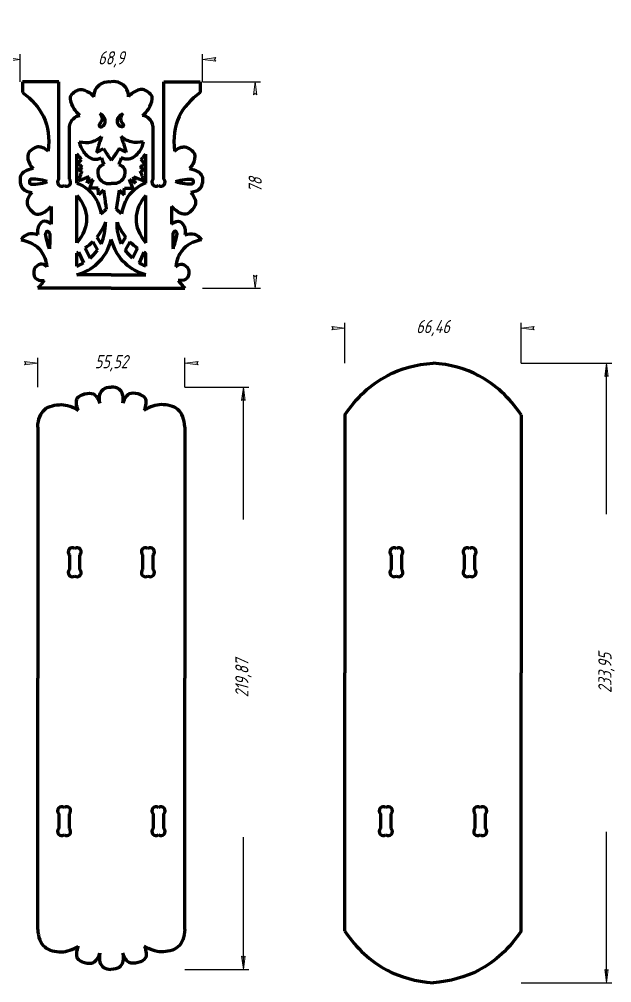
# Model space of a CAD drawing. Header units: millimetres. Extents: x -366 to 102, y -92 to 288.
# Drawn here: x -121.9 to 101.7, y -76.2 to 287.6 of the extents above; entities that cross this region are included whole.
import ezdxf

# ---------------------------------------------------------------- set-up
doc = ezdxf.new("R2010")
doc.units = ezdxf.units.MM
doc.linetypes.add('K5LT32768', pattern=[0])
doc.linetypes.add('K5LT_THIN', pattern=[0])
doc.styles.add('KDIMTEXTSTYLE', font='GOST_AU.SHX', dxfattribs={"width": 0.96, "oblique": 15, "height": 5})
doc.dimstyles.new('KDIMSTYLE (1.00)', dxfattribs={"dimtxt": 5, "dimasz": 1, "dimexe": 2, "dimexo": 0, "dimgap": 1, "dimtad": 1, "dimtxsty": 'KDIMTEXTSTYLE', "dimsah": 1, "dimcen": 0, "dimdle": 1, "dimadec": 0, "dimazin": 0, "dimtfac": 0.667, "dimtmove": 0, "dimatfit": 3, "dimfxl": 1, "dimtvp": 1, "dimtolj": 1, "dimtzin": 0, "dimarcsym": 0})

# ---------------------------------------------------------------- blocks, each defined once
blk = doc.blocks.new('KDIMARROW_01')
blk.add_hatch(color=0).paths.add_polyline_path([(0, 0), (-5, 0.658262491226197), (-4.5, 6e-16), (-5, -0.6582624912261956)])
at = {"color": 0, "linetype": 'K5LT_THIN', "lineweight": 18}
for p, q in [((-4.5, 6e-16), (-5, 0.658262491226197)), ((-5, 0.658262491226197), (0, 0)), ((0, 0), (-5, -0.6582624912261956)), ((-5, -0.6582624912261956), (-4.5, 6e-16)), ((0, 0), (-1, 0))]:
    blk.add_line(p, q, dxfattribs=at)

msp = doc.modelspace()

# ---------------------------------------------------------------- linework, layer by layer
at = {"color": 30, "linetype": 'K5LT32768', "lineweight": 60, "true_color": 0xff8000}
for p, q in [((-106.9832411442337, 263.9992691612965), (-120.7109623152636, 263.9992691612965)), ((-106.9832411442337, 227.2443331915638), (-106.9832411442337, 263.9992691612965)), ((-67.35281552867875, 227.2443331915638), (-67.35281552867875, 263.9992691612965)), ((-67.35281552867875, 263.9992691612965), (-53.62509435764883, 263.9992691612965)), ((-102.9832411442337, 227.2443331915638), (-102.9832411442337, 246.9992691612965)), ((-71.35281552867875, 227.2443331915638), (-71.35281552867875, 246.9992691612965)), ((-100.1680010159952, 225.7538558004655), (-100.1679924257647, 236.6471543289466)), ((-74.16805565691729, 225.7538558004655), (-74.16806424714775, 236.6471543289466)), ((-100.1680188370242, 203.1549522804044), (-100.1680046873859, 221.0981535867485)), ((-74.16803783588827, 203.1549522804044), (-74.16805198552659, 221.0981535867485)), ((-92.58855765408377, 205.3581391007381), (-90.9929305755217, 202.7927816268724)), ((-81.7474990188287, 205.3581391007381), (-83.34312609739078, 202.7927816268724)), ((-97.02042850014722, 201.1880071934581), (-95.16533250037234, 197.4346075770784)), ((-94.19577142574724, 203.5557813488892), (-92.39261356698289, 200.4196969366753)), ((-80.14028524716524, 203.5557813488892), (-81.94344310592959, 200.4196969366753)), ((-77.31562817276526, 201.1880071934581), (-79.17072417254013, 197.4346075770784)), ((-100.1680258193804, 194.3006042567758), (-100.1680218565762, 199.3258488734063)), ((-99.49907435650884, 199.6691490296938), (-97.6367330626769, 195.6540222350373)), ((-74.83698231640363, 199.6691490296938), (-76.69932361023558, 195.6540222350373)), ((-74.1680308535321, 194.3006042567758), (-74.16803481633632, 199.3258488734063)), ((-87.16802833645623, 191.1086923579607), (-100.1680283364562, 191.1086923579607)), ((-87.16802833645625, 191.1086923579607), (-74.16802833645625, 191.1086923579607)), ((-87.16802833645623, 185.9992691612965), (-114.9273867879152, 185.9992691612965)), ((-87.16802833645625, 185.9992691612965), (-59.40866988499725, 185.9992691612965)), ((1.028157716855247, 138.2433445013513), (1.028157716855219, 40.74334450135133)), ((67.4864899549801, 138.2433445013513), (67.48648995498013, 40.74334450135133)), ((-114.9273867879154, 133.5587082461886), (-114.9273867879154, 38.74334450135134)), ((-59.40866988499737, 133.5587082461886), (-59.40866988499735, 38.74334450135134)), ((-102.9832411442337, 85.30094917788595), (-102.9832411442337, 79.79107723842054)), ((-98.98324114423374, 79.79107723842053), (-98.98324114423374, 85.30094917788594)), ((-75.35281552867937, 85.30094917788595), (-75.35281552867937, 79.79107723842054)), ((-71.35281552867937, 79.79107723842053), (-71.35281552867937, 85.30094917788594)), ((18.44211102814066, 85.30094917788595), (18.44211102814066, 79.79107723842054)), ((22.44211102814066, 79.79107723842053), (22.44211102814066, 85.30094917788594)), ((46.07253664369503, 85.30094917788595), (46.07253664369503, 79.79107723842054)), ((50.07253664369503, 79.79107723842053), (50.07253664369503, 85.30094917788594)), ((1.028157716855247, -56.75665549864867), (1.028157716855219, 40.74334450135133)), ((67.4864899549801, -56.75665549864867), (67.48648995498013, 40.74334450135133)), ((-114.9273867879154, -56.07201924348595), (-114.9273867879154, 38.74334450135132)), ((-59.40866988499737, -56.07201924348595), (-59.40866988499735, 38.74334450135132)), ((-106.9832411442337, -12.48073290998396), (-106.9832411442337, -17.99060484944937)), ((-102.9832411442337, -17.99060484944938), (-102.9832411442337, -12.48073290998397)), ((-71.35281552867991, -12.48073290998406), (-71.35281552867991, -17.99060484944947)), ((-67.35281552867991, -17.99060484944948), (-67.35281552867991, -12.48073290998407)), ((14.44211102814066, -12.48073290998396), (14.44211102814066, -17.99060484944937)), ((18.44211102814066, -17.99060484944938), (18.44211102814066, -12.48073290998397)), ((50.07253664369449, -12.48073290998406), (50.07253664369449, -17.99060484944947)), ((54.07253664369449, -17.99060484944948), (54.07253664369449, -12.48073290998407))]:
    msp.add_line(p, q, dxfattribs=at)
for centre, start, end in [((-105.8607091291001, 226.1218011764302), 135, 303.5548992548023), ((-104.1057731593674, 226.1218011764302), 236.4451007451977, 45), ((-70.23028351354512, 226.1218011764302), 135, 303.5548992548023), ((-68.4753475438124, 226.1218011764302), 236.4451007451977, 45), ((-101.8607091291001, 86.42348119301961), 56.44510074519705, 225), ((-100.1057731593674, 86.42348119301961), 315, 123.554899254803), ((-74.23028351354573, 86.42348119301961), 56.44510074519705, 225), ((-72.47534754381299, 86.42348119301961), 315, 123.554899254803), ((19.5646430432743, 86.42348119301961), 56.44510074519705, 225), ((21.31957901300704, 86.42348119301961), 315, 123.554899254803), ((47.19506865882867, 86.42348119301961), 56.44510074519705, 225), ((48.95000462856142, 86.42348119301961), 315, 123.554899254803), ((-101.8607091291001, 78.6685452232869), 135, 303.5548992548023), ((-100.1057731593674, 78.6685452232869), 236.4451007451977, 45), ((-74.23028351354574, 78.6685452232869), 135, 303.5548992548023), ((-72.47534754381303, 78.6685452232869), 236.4451007451977, 45), ((19.56464304327429, 78.6685452232869), 135, 303.5548992548023), ((21.319579013007, 78.6685452232869), 236.4451007451977, 45), ((47.19506865882866, 78.6685452232869), 135, 303.5548992548023), ((48.95000462856137, 78.6685452232869), 236.4451007451977, 45), ((-105.8607091291001, -11.3582008948503), 56.44510074519705, 225), ((-104.1057731593674, -11.3582008948503), 315, 123.554899254803), ((-70.23028351354627, -11.3582008948504), 56.44510074519705, 225), ((-68.47534754381353, -11.3582008948504), 315, 123.554899254803), ((15.5646430432743, -11.3582008948503), 56.44510074519705, 225), ((17.31957901300704, -11.3582008948503), 315, 123.554899254803), ((51.19506865882813, -11.3582008948504), 56.44510074519705, 225), ((52.95000462856088, -11.3582008948504), 315, 123.554899254803), ((-105.8607091291001, -19.11313686458301), 135, 303.5548992548023), ((-104.1057731593674, -19.11313686458301), 236.4451007451977, 45), ((-70.23028351354628, -19.11313686458311), 135, 303.5548992548023), ((-68.47534754381357, -19.11313686458311), 236.4451007451977, 45), ((15.56464304327429, -19.11313686458301), 135, 303.5548992548023), ((17.319579013007, -19.11313686458301), 236.4451007451977, 45), ((51.19506865882812, -19.11313686458311), 135, 303.5548992548023), ((52.95000462856083, -19.11313686458311), 236.4451007451977, 45)]:
    msp.add_arc(centre, 1.587499999999999, start, end, dxfattribs=at)
for points in [[(-120.7109623152636, 263.9992691612965), (-120.7109623152636, 261.2550864002222), (-120.7109623152636, 262.6271777807594), (-120.7109623152636, 259.8829950196852)], [(-53.62509435764883, 263.9992691612965), (-53.62509435764886, 261.2550864002222), (-53.62509435764883, 262.6271777807594), (-53.62509435764885, 259.8829950196852)], [(-90.87892961188128, 243.364573702846), (-92.16087961572802, 239.3288051722174), (-91.51990461380463, 241.3466894375317), (-92.80185461765139, 237.3109209069031)], [(-83.4571270610312, 243.364573702846), (-82.17517705718447, 239.3288051722174), (-82.81615205910782, 241.3466894375317), (-81.53420205526109, 237.3109209069031)], [(-98.38911089981787, 234.6927414541203), (-99.57503191711577, 235.9956833706712), (-98.98207140846682, 235.3442124123958), (-100.1679924257647, 236.6471543289466)], [(-92.80185461765139, 237.3109209069031), (-91.02136850119759, 238.2605135023451), (-91.91161155942449, 237.7857172046241), (-90.13112544297068, 238.7353098000661)], [(-90.13112544297068, 238.7353098000661), (-88.15572737196106, 235.7440931244238), (-89.14342640746587, 237.2397014622449), (-87.16802833645625, 234.2484847866025)], [(-84.20493122994179, 238.7353098000661), (-86.18032930095143, 235.7440931244238), (-85.19263026544661, 237.2397014622449), (-87.16802833645625, 234.2484847866025)], [(-81.53420205526109, 237.3109209069031), (-83.31468817171489, 238.2605135023451), (-82.42444511348799, 237.7857172046241), (-84.20493122994179, 238.7353098000661)], [(-75.94694577309461, 234.6927414541203), (-74.76102475579671, 235.9956833706712), (-75.35398526444565, 235.3442124123958), (-74.16806424714775, 236.6471543289466)], [(-99.87284915332066, 233.1471807733883), (-98.88369031765212, 234.177554560543), (-99.3782697354864, 233.6623676669657), (-98.38911089981787, 234.6927414541203)], [(-98.03878381218527, 231.7870873743441), (-99.26149403960886, 232.6938163070402), (-98.65013892589707, 232.2404518406921), (-99.87284915332066, 233.1471807733883)], [(-90.91041080082425, 235.2227653242054), (-90.31691542867298, 233.5847180970679), (-90.6136631147486, 234.4037417106366), (-90.02016774259735, 232.7656944834991)], [(-83.42564587208821, 235.2227653242054), (-84.01914124423948, 233.5847180970679), (-83.72239355816384, 234.4037417106366), (-84.31588893031511, 232.7656944834991)], [(-76.2972728607272, 231.7870873743441), (-75.07456263330361, 232.6938163070402), (-75.68591774701541, 232.2404518406921), (-74.46320751959182, 233.1471807733883)], [(-74.46320751959182, 233.1471807733883), (-75.45236635526035, 234.177554560543), (-74.95778693742608, 233.6623676669657), (-75.94694577309461, 234.6927414541203)], [(-99.87284915332066, 230.674283684217), (-98.65013892589707, 231.4161528109684), (-99.26149403960886, 231.0452182475927), (-98.03878381218527, 231.7870873743441)], [(-98.22425109387312, 230.2003117421258), (-99.32331646683815, 230.5162930368532), (-98.77378378035563, 230.3583023894896), (-99.87284915332066, 230.674283684217)], [(-99.5055431229457, 226.5381143373874), (-98.65134843689731, 228.9795792738797), (-99.07844577992152, 227.7588468056336), (-98.22425109387312, 230.2003117421258)], [(-74.46320751959182, 230.674283684217), (-75.68591774701541, 231.4161528109684), (-75.07456263330361, 231.0452182475927), (-76.2972728607272, 231.7870873743441)], [(-76.11180557903936, 230.2003117421258), (-75.01274020607433, 230.5162930368532), (-75.56227289255685, 230.3583023894896), (-74.46320751959182, 230.674283684217)], [(-74.83051354996678, 226.5381143373874), (-75.68470823601517, 228.9795792738797), (-75.25761089299097, 227.7588468056336), (-76.11180557903936, 230.2003117421258)], [(-95.51725422208918, 228.1405518421959), (-98.17611348932685, 227.0722601723236), (-96.84668385570802, 227.6064060072598), (-99.5055431229457, 226.5381143373874)], [(-96.33627783565794, 225.7547004461478), (-95.79026209327877, 227.3452680435132), (-96.06326996446835, 226.5499842448305), (-95.51725422208918, 228.1405518421959)], [(-94.02164588426798, 227.0722601723236), (-95.56473385186128, 226.1938870215397), (-94.79318986806464, 226.6330735969317), (-96.33627783565794, 225.7547004461478)], [(-95.30359588811473, 223.7249462733904), (-94.44896255221688, 225.9564888726792), (-94.8762792201658, 224.8407175730348), (-94.02164588426798, 227.0722601723236)], [(-79.03246078479775, 223.7249462733904), (-79.8870941206956, 225.9564888726792), (-79.45977745274666, 224.8407175730348), (-80.3144107886445, 227.0722601723236)], [(-80.3144107886445, 227.0722601723236), (-78.7713228210512, 226.1938870215397), (-79.54286680484785, 226.6330735969317), (-77.99977883725454, 225.7547004461478)], [(-77.99977883725454, 225.7547004461478), (-78.54579457963371, 227.3452680435132), (-78.27278670844413, 226.5499842448305), (-78.81880245082328, 228.1405518421959)], [(-78.81880245082328, 228.1405518421959), (-76.15994318358563, 227.0722601723236), (-77.48937281720445, 227.6064060072598), (-74.83051354996678, 226.5381143373874)], [(-92.09872087849789, 223.8317754403777), (-94.23530421824245, 223.7605559957195), (-93.16701254837017, 223.7961657180486), (-95.30359588811473, 223.7249462733904)], [(-91.99189171151065, 221.2322657103551), (-92.0631111561688, 222.9652721970368), (-92.02750143383973, 222.098768953696), (-92.09872087849789, 223.8317754403777)], [(-90.12184163966043, 223.0617607494821), (-91.36854168756058, 221.8420973900641), (-90.74519166361053, 222.4519290697731), (-91.99189171151065, 221.2322657103551)], [(-90.12184163966043, 223.0617607494821), (-89.40964716477885, 218.2473260992826), (-89.76574440221964, 220.6545434243823), (-89.05354992733805, 215.8401087741828)], [(-84.21421503325205, 223.0617607494821), (-84.92640950813364, 218.2473260992826), (-84.57031227069284, 220.6545434243823), (-85.28250674557444, 215.8401087741828)], [(-84.21421503325205, 223.0617607494821), (-82.9675149853519, 221.8420973900641), (-83.59086500930198, 222.4519290697731), (-82.34416496140183, 221.2322657103551)], [(-82.34416496140183, 221.2322657103551), (-82.27294551674368, 222.9652721970368), (-82.30855523907275, 222.098768953696), (-82.2373357944146, 223.8317754403777)], [(-82.2373357944146, 223.8317754403777), (-80.10075245467003, 223.7605559957195), (-81.16904412454232, 223.7961657180486), (-79.03246078479775, 223.7249462733904)], [(-109.8856795261887, 216.8650975782607), (-109.8822081829656, 212.4384424545275), (-109.8839438545771, 214.6517700163941), (-109.8804725113541, 210.2251148926609)], [(-91.06193834650412, 214.1735737029599), (-89.72301273372675, 215.2845970837751), (-90.39247554011543, 214.7290853933675), (-89.05354992733805, 215.8401087741828)], [(-83.27411832640836, 214.1735737029599), (-84.61304393918573, 215.2845970837751), (-83.94358113279705, 214.7290853933675), (-85.28250674557444, 215.8401087741828)], [(-64.45037714672382, 216.8650975782607), (-64.45384848994684, 212.4384424545275), (-64.45211281833534, 214.6517700163941), (-64.45558416155835, 210.2251148926609)], [(-89.34301740932811, 211.0172339142945), (-90.1846400734269, 208.9121467889959), (-91.266486821684, 207.0257818511372), (-92.58855765409947, 205.3581391007183)], [(-90.99293059424585, 202.7927815874525), (-89.85468742307168, 205.189123168267), (-89.30471636143243, 207.9306072772143), (-89.34301740932811, 211.0172339142945)], [(-83.34312607866664, 202.7927815874525), (-84.48136924984081, 205.189123168267), (-85.03134031148005, 207.9306072772143), (-84.99303926358436, 211.0172339142945)], [(-84.99303926358436, 211.0172339142945), (-84.1514165994856, 208.9121467889959), (-83.06956985122847, 207.0257818511372), (-81.74749901881302, 205.3581391007183)], [(-94.19577142625502, 203.5557813483823), (-95.05833283778439, 202.6946026453676), (-95.9998851957899, 201.9053445936972), (-97.02042850027159, 201.1880071933707)], [(-95.16533250163499, 197.4346075760091), (-94.0930231287306, 198.3427640272172), (-93.16878348399605, 199.3377938138975), (-92.39261356743147, 200.4196969360499)], [(-79.17072417127747, 197.4346075760091), (-80.24303354418188, 198.3427640272172), (-81.16727318891641, 199.3377938138975), (-81.94344310548101, 200.4196969360499)], [(-80.14028524665747, 203.5557813483823), (-79.27772383512809, 202.6946026453676), (-78.33617147712255, 201.9053445936972), (-77.31562817264088, 201.1880071933707)], [(-99.49907435673619, 199.6691490295728), (-99.71912051726584, 199.5520421296503), (-99.9421030172125, 199.4376087442614), (-100.1680218565761, 199.3258488734063)], [(-74.83698231617629, 199.6691490295728), (-74.61693615564663, 199.5520421296503), (-74.39395365569997, 199.4376087442614), (-74.16803481633633, 199.3258488734063)], [(-100.1680258193804, 194.3006042567758), (-99.26816907374456, 194.7188338039724), (-98.4244048216098, 195.1699731299982), (-97.63673306297606, 195.6540222348533)], [(-74.16803085353212, 194.3006042567758), (-75.06788759916792, 194.7188338039724), (-75.9116518513027, 195.1699731299982), (-76.69932360993641, 195.6540222348533)], [(-112.4501169616335, 188.9217164587062), (-114.1016301791546, 186.973418260433), (-113.275873570394, 187.9475673595697), (-114.9273867879152, 185.9992691612965)], [(-61.88593971127901, 188.9217164587062), (-60.23442649375784, 186.973418260433), (-61.06018310251843, 187.9475673595697), (-59.40866988499725, 185.9992691612965)]]:
    msp.add_open_spline(points, degree=3, dxfattribs=at)
for points, knots in [([(-93.71232391652117, 258.277072992815), (-93.697561870467, 259.7074991895793), (-93.3295947397332, 260.8944899338818), (-92.60842252431982, 261.8380452257227), (-92.0834161387641, 262.5249443363012), (-91.26598835469085, 263.1447194965485), (-90.47183918457526, 263.5117021751893), (-89.49465489682947, 263.9632668445705), (-88.39338461412314, 264.1257891732729), (-87.16802833645625, 263.9992691612965)], [0, 0, 0, 0, 1, 1, 1, 2, 2, 2, 3, 3, 3, 3]), ([(-80.6237327563913, 258.277072992815), (-80.6384948024455, 259.7074991895793), (-81.00646193317928, 260.8944899338818), (-81.72763414859266, 261.8380452257227), (-82.25264053414838, 262.5249443363012), (-83.07006831822164, 263.1447194965485), (-83.86421748833722, 263.5117021751893), (-84.84140177608302, 263.9632668445705), (-85.94267205878936, 264.1257891732729), (-87.16802833645625, 263.9992691612965)], [0, 0, 0, 0, 1, 1, 1, 2, 2, 2, 3, 3, 3, 3]), ([(-120.7109623152636, 259.8829950196852), (-117.0741788065661, 257.3182647623592), (-114.4371925573225, 254.2984901866125), (-112.8000035675328, 250.823671292445), (-111.0117749864582, 247.0282814508565), (-110.4163264785645, 242.690013750488), (-111.0136580438516, 237.8088681913395)], [0, 0, 0, 0, 1, 1, 1, 2, 2, 2, 2]), ([(-98.98256282122443, 251.2975674163161), (-100.1682217154288, 252.2568894592466), (-101.0584647736557, 253.3607908514479), (-101.6532919959051, 254.6092715929202), (-102.195515878599, 255.7473433720657), (-102.8711643547152, 257.3509298734277), (-102.543535054132, 258.3839021598023), (-102.1741130564089, 259.548641348104), (-100.3388182742995, 260.8385327382643), (-99.05378226588259, 261.0190216121539), (-97.92512913506083, 261.1775458334673), (-96.42279577233145, 260.5746633122133), (-95.38598086598775, 259.8795104976235), (-94.76047585209274, 259.4601284379244), (-94.20259020227056, 258.9259826029882), (-93.71232391652117, 258.277072992815)], [0, 0, 0, 0, 1, 1, 1, 2, 2, 2, 3, 3, 3, 4, 4, 4, 5, 5, 5, 5]), ([(-75.35349385168804, 251.2975674163161), (-74.1678349574837, 252.2568894592466), (-73.2775918992568, 253.3607908514479), (-72.68276467700734, 254.6092715929202), (-72.1405407943135, 255.7473433720657), (-71.46489231819727, 257.3509298734277), (-71.79252161878044, 258.3839021598023), (-72.16194361650358, 259.548641348104), (-73.99723839861294, 260.8385327382643), (-75.28227440702989, 261.0190216121539), (-76.41092753785165, 261.1775458334673), (-77.91326090058104, 260.5746633122133), (-78.95007580692473, 259.8795104976235), (-79.57558082081974, 259.4601284379244), (-80.13346647064193, 258.9259826029882), (-80.6237327563913, 258.277072992815)], [0, 0, 0, 0, 1, 1, 1, 2, 2, 2, 3, 3, 3, 4, 4, 4, 5, 5, 5, 5]), ([(-53.62509435764885, 259.8829950196852), (-57.2618778663464, 257.3182647623592), (-59.89886411559002, 254.2984901866125), (-61.53605310537968, 250.823671292445), (-63.32428168645424, 247.0282814508565), (-63.91973019434797, 242.690013750488), (-63.32239862906083, 237.8088681913395)], [0, 0, 0, 0, 1, 1, 1, 2, 2, 2, 2]), ([(-102.9832411442337, 246.9992691612965), (-102.7622468498406, 248.2969324985712), (-102.2595809298493, 249.3142518230718), (-101.4752433842598, 250.0512271347985), (-100.8331311603871, 250.6545654028861), (-100.0022376393753, 251.070012163392), (-98.98256282122443, 251.2975674163161)], [0, 0, 0, 0, 1, 1, 1, 2, 2, 2, 2]), ([(-91.46891140978937, 252.0097618628977), (-90.26591634828638, 251.2998062745334), (-89.61307143891999, 250.4570428460786), (-89.51037668169019, 249.4814715775333), (-89.45453437423583, 248.9509853853333), (-89.52172269468063, 248.1936785000135), (-89.83086418265188, 247.7722049057376), (-90.13955167050071, 247.3513502806744), (-90.94869693990208, 246.7091885580075), (-91.36208224280215, 246.9531812921689), (-91.51839289150911, 247.0454406499375), (-91.73185677817732, 247.276719422415), (-91.78939891075106, 247.4517174047759), (-91.89973091342026, 247.7872607187503), (-91.37780094405895, 248.1834489801255), (-91.18403363115677, 248.5556187969773), (-91.03697458039002, 248.8380758284059), (-90.83984935849881, 249.1195365496077), (-90.75671696320785, 249.4102521328751), (-90.52221663391384, 250.2303042890594), (-90.75961478277435, 251.0968075324002), (-91.46891140978937, 252.0097618628977)], [0, 0, 0, 0, 1, 1, 1, 2, 2, 2, 3, 3, 3, 4, 4, 4, 5, 5, 5, 6, 6, 6, 7, 7, 7, 7]), ([(-82.8671452631231, 252.0097618628977), (-84.0701403246261, 251.2998062745334), (-84.72298523399249, 250.4570428460786), (-84.82567999122229, 249.4814715775333), (-84.88152229867664, 248.9509853853333), (-84.81433397823184, 248.1936785000135), (-84.5051924902606, 247.7722049057376), (-84.19650500241175, 247.3513502806744), (-83.3873597330104, 246.7091885580075), (-82.97397443011033, 246.9531812921689), (-82.81766378140335, 247.0454406499375), (-82.60419989473516, 247.276719422415), (-82.54665776216142, 247.4517174047759), (-82.43632575949223, 247.7872607187503), (-82.95825572885352, 248.1834489801255), (-83.15202304175571, 248.5556187969773), (-83.29908209252247, 248.8380758284059), (-83.49620731441368, 249.1195365496077), (-83.57933970970463, 249.4102521328751), (-83.81384003899863, 250.2303042890594), (-83.57644189013813, 251.0968075324002), (-82.8671452631231, 252.0097618628977)], [0, 0, 0, 0, 1, 1, 1, 2, 2, 2, 3, 3, 3, 4, 4, 4, 5, 5, 5, 6, 6, 6, 7, 7, 7, 7]), ([(-71.35281552867875, 246.9992691612965), (-71.57380982307184, 248.2969324985712), (-72.07647574306317, 249.3142518230718), (-72.86081328865272, 250.0512271347985), (-73.50292551252542, 250.6545654028861), (-74.3338190335372, 251.070012163392), (-75.35349385168804, 251.2975674163161)], [0, 0, 0, 0, 1, 1, 1, 2, 2, 2, 2]), ([(-99.24308582582806, 241.3476375648065), (-97.61636731614573, 240.9441193488391), (-96.08652543379083, 240.9279767631568), (-94.65356017876334, 241.2992098077596), (-93.31021166768492, 241.6472261717158), (-92.05200147872424, 242.3356808034113), (-90.87892961188128, 243.364573702846)], [0, 0, 0, 0, 1, 1, 1, 2, 2, 2, 2]), ([(-99.24308582582806, 241.3476375648065), (-98.98808680839811, 239.8783085692762), (-98.46581088090498, 238.6200983803155), (-97.67625804334871, 237.5730069979244), (-96.75015694197123, 236.344827658494), (-95.26501448440919, 234.9575754668784), (-93.79479830947943, 234.7598389339274), (-92.89884440687564, 234.639337730495), (-91.93738190399058, 234.7936465272544), (-90.91041080082425, 235.2227653242054)], [0, 0, 0, 0, 1, 1, 1, 2, 2, 2, 3, 3, 3, 3]), ([(-75.09297084708442, 241.3476375648065), (-76.71968935676675, 240.9441193488391), (-78.24953123912165, 240.9279767631568), (-79.68249649414913, 241.2992098077596), (-81.02584500522755, 241.6472261717158), (-82.28405519418824, 242.3356808034113), (-83.4571270610312, 243.364573702846)], [0, 0, 0, 0, 1, 1, 1, 2, 2, 2, 2]), ([(-75.09297084708442, 241.3476375648065), (-75.34796986451438, 239.8783085692762), (-75.8702457920075, 238.6200983803155), (-76.65979862956377, 237.5730069979244), (-77.58589973094124, 236.344827658494), (-79.07104218850328, 234.9575754668784), (-80.54125836343306, 234.7598389339274), (-81.43721226603682, 234.639337730495), (-82.3986747689219, 234.7936465272544), (-83.42564587208821, 235.2227653242054)], [0, 0, 0, 0, 1, 1, 1, 2, 2, 2, 3, 3, 3, 3]), ([(-111.0136580438516, 237.8088681913395), (-112.4004678204018, 238.9845951347424), (-113.705044068423, 239.5063356465789), (-114.9273867879152, 239.374089726849), (-116.2286784431909, 239.2333022790699), (-118.1130675612805, 237.9276741409231), (-118.5516641212048, 236.7281446034881), (-118.9353098797632, 235.6789014918185), (-118.5308079044579, 233.9748579976273), (-117.9363280460045, 232.8515273297268), (-117.6175515952967, 232.249166529453), (-117.1868163426565, 231.6953640617729), (-116.6441222880841, 231.1901199266862)], [0, 0, 0, 0, 1, 1, 1, 2, 2, 2, 3, 3, 3, 4, 4, 4, 4]), ([(-63.32239862906083, 237.8088681913395), (-61.93558885251068, 238.9845951347424), (-60.63101260448948, 239.5063356465789), (-59.40866988499724, 239.374089726849), (-58.10737822972159, 239.2333022790699), (-56.222989111632, 237.9276741409231), (-55.78439255170773, 236.7281446034881), (-55.40074679314925, 235.6789014918185), (-55.80524876845453, 233.9748579976273), (-56.39972862690793, 232.8515273297268), (-56.7185050776158, 232.249166529453), (-57.14924033025594, 231.6953640617729), (-57.69193438482836, 231.1901199266862)], [0, 0, 0, 0, 1, 1, 1, 2, 2, 2, 3, 3, 3, 4, 4, 4, 4]), ([(-116.6441222880841, 231.1901199266862), (-119.220012364949, 230.7342945806894), (-120.7993749579629, 229.8112904678891), (-121.3822100671257, 228.4211075882853), (-121.8989798678455, 227.1885042012161), (-121.5500560153677, 224.6659589610118), (-120.5822731693654, 223.6214862017237), (-119.852660414911, 222.8340568212539), (-118.7245442770439, 222.3622991636004), (-117.1979247557643, 222.2062132287632)], [0, 0, 0, 0, 1, 1, 1, 2, 2, 2, 3, 3, 3, 3]), ([(-90.02016774259735, 232.7656944834991), (-90.9553350908084, 232.4014017404544), (-91.6081800001748, 231.9028656278473), (-91.97870247069655, 231.2700861456779), (-92.49830526226158, 230.3827068055875), (-92.3466970551579, 228.760068610607), (-91.87187330370932, 227.8159430797575), (-91.44888375329971, 226.9748831441374), (-90.47038572431605, 226.1251791443727), (-89.55724135231937, 225.7861889070002), (-88.84659786940543, 225.5223738845921), (-88.05019353078438, 225.463024347377), (-87.16802833645625, 225.6081402953548)], [0, 0, 0, 0, 1, 1, 1, 2, 2, 2, 3, 3, 3, 4, 4, 4, 4]), ([(-84.31588893031511, 232.7656944834991), (-83.38072158210407, 232.4014017404544), (-82.72787667273768, 231.9028656278473), (-82.35735420221593, 231.2700861456779), (-81.8377514106509, 230.3827068055875), (-81.98935961775457, 228.760068610607), (-82.46418336920317, 227.8159430797575), (-82.88717291961277, 226.9748831441374), (-83.86567094859643, 226.1251791443727), (-84.77881532059311, 225.7861889070002), (-85.48945880350703, 225.5223738845921), (-86.2858631421281, 225.463024347377), (-87.16802833645625, 225.6081402953548)], [0, 0, 0, 0, 1, 1, 1, 2, 2, 2, 3, 3, 3, 4, 4, 4, 4]), ([(-57.69193438482836, 231.1901199266862), (-55.11604430796348, 230.7342945806894), (-53.53668171494961, 229.8112904678891), (-52.95384660578677, 228.4211075882853), (-52.43707680506697, 227.1885042012161), (-52.78600065754475, 224.6659589610118), (-53.75378350354704, 223.6214862017237), (-54.48339625800152, 222.8340568212539), (-55.61151239586857, 222.3622991636004), (-57.13813191714817, 222.2062132287632)], [0, 0, 0, 0, 1, 1, 1, 2, 2, 2, 3, 3, 3, 3]), ([(-111.3624853340094, 226.2879440647604), (-112.5346718769868, 225.8494681507916), (-113.7244261322468, 225.5394402618707), (-114.9273867879152, 225.4674959970951), (-115.9455651968374, 225.4066028193382), (-117.732887544895, 224.9245493931288), (-118.0134288810931, 225.7179522165675), (-118.1075749101367, 225.9842079002077), (-118.1213348464103, 226.4868607504667), (-118.0431036485215, 226.7565690765613), (-117.8070250203126, 227.5704690724602), (-115.9567160793013, 227.1534358483243), (-114.9273867879152, 227.1083921324256), (-113.7265056224496, 227.0558412621668), (-112.5342253471421, 226.6881854151013), (-111.3624853340094, 226.2879440647604)], [0, 0, 0, 0, 1, 1, 1, 2, 2, 2, 3, 3, 3, 4, 4, 4, 5, 5, 5, 5]), ([(-100.1680010159952, 225.7538558004655), (-97.99673453255043, 224.8793517708658), (-96.20059869568071, 223.6828650744211), (-94.779593505386, 222.1643957111313), (-92.84527598081922, 220.0974068500139), (-91.60605759452527, 217.4337995139568), (-91.06193834650412, 214.1735737029599)], [0, 0, 0, 0, 1, 1, 1, 2, 2, 2, 2]), ([(-74.16805565691729, 225.7538558004655), (-76.33932214036204, 224.8793517708658), (-78.13545797723177, 223.6828650744211), (-79.55646316752646, 222.1643957111313), (-81.49078069209324, 220.0974068500139), (-82.72999907838721, 217.4337995139568), (-83.27411832640836, 214.1735737029599)], [0, 0, 0, 0, 1, 1, 1, 2, 2, 2, 2]), ([(-62.9735713389031, 226.2879440647604), (-61.80138479592563, 225.8494681507916), (-60.6116305406657, 225.5394402618707), (-59.40866988499724, 225.4674959970951), (-58.39049147607511, 225.4066028193382), (-56.60316912801751, 224.9245493931288), (-56.32262779181939, 225.7179522165675), (-56.22848176277573, 225.9842079002077), (-56.21472182650213, 226.4868607504667), (-56.292953024391, 226.7565690765613), (-56.52903165259987, 227.5704690724602), (-58.37934059361122, 227.1534358483243), (-59.40866988499724, 227.1083921324256), (-60.60955105046288, 227.0558412621668), (-61.80183132577034, 226.6881854151013), (-62.9735713389031, 226.2879440647604)], [0, 0, 0, 0, 1, 1, 1, 2, 2, 2, 3, 3, 3, 4, 4, 4, 5, 5, 5, 5]), ([(-117.1979247557643, 222.2062132287632), (-118.4953186494401, 220.6993372236287), (-119.0662131543542, 219.2950040378078), (-118.9106082705066, 217.9932136713004), (-118.7431852903338, 216.5925531179067), (-117.0971141902691, 214.5959964002959), (-115.8852060209909, 214.1473633541195), (-114.2539522087088, 213.5434938651244), (-112.2541100437747, 214.4494052731715), (-109.8856795261887, 216.8650975782607)], [0, 0, 0, 0, 1, 1, 1, 2, 2, 2, 3, 3, 3, 3]), ([(-57.13813191714817, 222.2062132287632), (-55.84073802347236, 220.6993372236287), (-55.26984351855826, 219.2950040378078), (-55.42544840240591, 217.9932136713004), (-55.59287138257864, 216.5925531179067), (-57.23894248264334, 214.5959964002959), (-58.45085065192157, 214.1473633541195), (-60.08210446420367, 213.5434938651244), (-62.08194662913775, 214.4494052731715), (-64.45037714672382, 216.8650975782607)], [0, 0, 0, 0, 1, 1, 1, 2, 2, 2, 3, 3, 3, 3]), ([(-100.1680046873859, 221.0981535867485), (-97.77187566077728, 218.17762121994), (-96.55267487382682, 215.2486212781872), (-96.51040232653446, 212.3111537614902), (-96.46661136365333, 209.2681734059758), (-97.6858168671499, 206.2161062456138), (-100.1680188370242, 203.1549522804044)], [0, 0, 0, 0, 1, 1, 1, 2, 2, 2, 2]), ([(-74.16805198552659, 221.0981535867485), (-76.56418101213518, 218.17762121994), (-77.78338179908566, 215.2486212781872), (-77.82565434637802, 212.3111537614902), (-77.86944530925913, 209.2681734059758), (-76.65023980576257, 206.2161062456138), (-74.16803783588827, 203.1549522804044)], [0, 0, 0, 0, 1, 1, 1, 2, 2, 2, 2]), ([(-109.8804725113541, 210.2251148926609), (-111.1279243903286, 211.1862414699246), (-112.1734266544238, 211.5275245757078), (-113.0169793036397, 211.2489642100105), (-113.8513670090575, 210.9734303182368), (-114.65754549199, 209.6036313697938), (-114.9273867879152, 208.6030190866496), (-115.1258119217389, 207.8672287195462), (-115.1258119217389, 207.0672918217859), (-114.9273867879152, 206.2032083933688)], [0, 0, 0, 0, 1, 1, 1, 2, 2, 2, 3, 3, 3, 3]), ([(-64.45558416155835, 210.2251148926609), (-63.20813228258385, 211.1862414699246), (-62.16263001848866, 211.5275245757078), (-61.31907736927278, 211.2489642100105), (-60.48468966385495, 210.9734303182368), (-59.67851118092244, 209.6036313697938), (-59.40866988499725, 208.6030190866496), (-59.2102447511736, 207.8672287195462), (-59.21024475117361, 207.0672918217859), (-59.40866988499725, 206.2032083933688)], [0, 0, 0, 0, 1, 1, 1, 2, 2, 2, 3, 3, 3, 3]), ([(-110.5544920375089, 200.9281287384475), (-110.3682693224056, 202.2611583027142), (-110.3089197851905, 203.590587936333), (-110.3764434258635, 204.9164176393041), (-110.4121617991052, 205.6177494945447), (-110.164543092321, 206.5329125306409), (-110.5901017598379, 207.0173912567195), (-110.7871438152654, 207.2417144612131), (-111.1668539329722, 207.6326894781337), (-111.4091253734067, 207.5515370916557), (-111.5547567664659, 207.5027557120937), (-111.7077644057796, 207.2770826876762), (-111.8127014505762, 207.1242206642574), (-112.2400053113012, 206.5017661927046), (-111.7434020670455, 205.5234371168863), (-111.6227837073811, 204.7383690276587), (-111.4233572057536, 203.4403627953589), (-110.8880414204752, 202.2048671745749), (-110.5544920375089, 200.9281287384475)], [0, 0, 0, 0, 1, 1, 1, 2, 2, 2, 3, 3, 3, 4, 4, 4, 5, 5, 5, 6, 6, 6, 6]), ([(-63.78156463540363, 200.9281287384475), (-63.96778735050684, 202.2611583027142), (-64.02713688772197, 203.590587936333), (-63.95961324704902, 204.9164176393041), (-63.92389487380724, 205.6177494945447), (-64.17151358059144, 206.5329125306409), (-63.74595491307456, 207.0173912567195), (-63.54891285764712, 207.2417144612131), (-63.16920273994027, 207.6326894781337), (-62.92693129950581, 207.5515370916557), (-62.78129990644656, 207.5027557120937), (-62.62829226713285, 207.2770826876762), (-62.52335522233632, 207.1242206642574), (-62.09605136161123, 206.5017661927046), (-62.592654605867, 205.5234371168863), (-62.71327296553135, 204.7383690276587), (-62.9126994671589, 203.4403627953589), (-63.44801525243729, 202.2048671745749), (-63.78156463540363, 200.9281287384475)], [0, 0, 0, 0, 1, 1, 1, 2, 2, 2, 3, 3, 3, 4, 4, 4, 5, 5, 5, 6, 6, 6, 6]), ([(-114.9273867879152, 206.2032083933688), (-116.2712588909195, 206.694860867298), (-117.4843564821314, 206.7644667285501), (-118.566679561551, 206.4120259771253), (-119.5691012649357, 206.0856037977378), (-120.4593443231626, 205.3971491660423), (-121.2374087362317, 204.3466620820388)], [0, 0, 0, 0, 1, 1, 1, 2, 2, 2, 2]), ([(-121.2374087362317, 204.3466620820388), (-117.9165060801459, 203.6817666705128), (-115.4356954245536, 202.2929874996788), (-113.7949767694548, 200.1803245695369), (-112.5570930981889, 198.5863700326125), (-111.7974190218353, 196.5803556747412), (-111.5159545403939, 194.1622814959231)], [0, 0, 0, 0, 1, 1, 1, 2, 2, 2, 2]), ([(-100.1680283364562, 191.1086923579607), (-97.10645915763388, 192.0047948888297), (-94.54077493458246, 193.4106189762415), (-92.47097566730194, 195.3261646201963), (-89.99200007790216, 197.6203923585141), (-88.22435096762025, 200.6457946080298), (-87.16802833645625, 204.4023713687433)], [0, 0, 0, 0, 1, 1, 1, 2, 2, 2, 2]), ([(-74.16802833645625, 191.1086923579607), (-77.2295975152786, 192.0047948888297), (-79.79528173833003, 193.4106189762415), (-81.86508100561053, 195.3261646201963), (-84.34405659501033, 197.6203923585141), (-86.11170570529221, 200.6457946080298), (-87.16802833645625, 204.4023713687433)], [0, 0, 0, 0, 1, 1, 1, 2, 2, 2, 2]), ([(-53.09864793668078, 204.3466620820388), (-56.41955059276657, 203.6817666705128), (-58.90036124835888, 202.2929874996788), (-60.5410799034577, 200.1803245695369), (-61.77896357472358, 198.5863700326125), (-62.5386376510772, 196.5803556747412), (-62.82010213251857, 194.1622814959231)], [0, 0, 0, 0, 1, 1, 1, 2, 2, 2, 2]), ([(-59.40866988499725, 206.2032083933688), (-58.06479778199297, 206.694860867298), (-56.85170019078105, 206.7644667285501), (-55.76937711136149, 206.4120259771253), (-54.76695540797674, 206.0856037977378), (-53.87671234974984, 205.3971491660423), (-53.09864793668078, 204.3466620820388)], [0, 0, 0, 0, 1, 1, 1, 2, 2, 2, 2]), ([(-111.5159545403939, 194.1622814959231), (-112.3913650217689, 194.8842206651736), (-113.2012886279326, 195.2027296299246), (-113.9457253588848, 195.117808390176), (-114.8193212852389, 195.0181533811998), (-115.9555710275664, 193.9800793203132), (-116.295967125994, 193.1521516395028), (-116.6598835575075, 192.2670166789568), (-116.4458730771662, 190.6127381593764), (-115.8686504410651, 189.9045448340428), (-115.2418378078464, 189.1355096380591), (-114.1023266480359, 188.8079001796136), (-112.4501169616335, 188.9217164587062)], [0, 0, 0, 0, 1, 1, 1, 2, 2, 2, 3, 3, 3, 4, 4, 4, 4]), ([(-62.82010213251857, 194.1622814959231), (-61.94469165114354, 194.8842206651736), (-61.13476804497991, 195.2027296299246), (-60.39033131402768, 195.117808390176), (-59.51673538767361, 195.0181533811998), (-58.38048564534604, 193.9800793203132), (-58.04008954691844, 193.1521516395028), (-57.67617311540498, 192.2670166789568), (-57.89018359574628, 190.6127381593764), (-58.46740623184739, 189.9045448340428), (-59.09421886506608, 189.1355096380591), (-60.23373002487662, 188.8079001796136), (-61.88593971127901, 188.9217164587062)], [0, 0, 0, 0, 1, 1, 1, 2, 2, 2, 3, 3, 3, 4, 4, 4, 4]), ([(1.028157716855247, 138.2433445013513), (5.416760111777236, 144.7819775965045), (10.71429635866315, 149.6859475390247), (16.92076645751298, 152.9552543289119), (22.07319666201688, 155.66933733966), (27.85204912148511, 157.2568374027416), (34.25732383591767, 157.7177545181567)], [0, 0, 0, 0, 1, 1, 1, 2, 2, 2, 2]), ([(67.4864899549801, 138.2433445013513), (63.09788756005812, 144.7819775965045), (57.8003513131722, 149.6859475390247), (51.59388121432237, 152.9552543289119), (46.44145100981846, 155.66933733966), (40.66259855035024, 157.2568374027416), (34.25732383591767, 157.7177545181567)], [0, 0, 0, 0, 1, 1, 1, 2, 2, 2, 2]), ([(-99.63665570162834, 139.8546300739777), (-100.4378759322419, 141.8625445798775), (-100.5603682064577, 143.3936980075751), (-100.0041325242758, 144.4480903570704), (-99.24550874214006, 145.8861266745021), (-95.46091901197937, 146.9134146495587), (-93.94076495059338, 146.1017360589838), (-92.9176307361542, 145.5554387077878), (-92.12143095375147, 144.3917621027377), (-91.55216560338516, 142.6107062438333)], [0, 0, 0, 0, 1, 1, 1, 2, 2, 2, 3, 3, 3, 3]), ([(-91.55216560338516, 142.6107062438333), (-91.9020890377458, 145.245527335516), (-91.41211994088258, 147.0216653116452), (-90.08225831279549, 147.9391201722208), (-89.35916283323634, 148.4379746758552), (-88.3877528411233, 148.6829592242868), (-87.16802833645636, 148.6740738175157)], [0, 0, 0, 0, 1, 1, 1, 2, 2, 2, 2]), ([(-82.78389106952757, 142.6107062438333), (-82.43396763516694, 145.245527335516), (-82.92393673203017, 147.0216653116452), (-84.25379836011724, 147.9391201722208), (-84.97689383967639, 148.4379746758552), (-85.94830383178945, 148.6829592242868), (-87.16802833645637, 148.6740738175157)], [0, 0, 0, 0, 1, 1, 1, 2, 2, 2, 2]), ([(-74.69940097128439, 139.8546300739777), (-73.89818074067082, 141.8625445798775), (-73.77568846645501, 143.3936980075751), (-74.33192414863697, 144.4480903570704), (-75.09054793077266, 145.8861266745021), (-78.87513766093336, 146.9134146495587), (-80.39529172231936, 146.1017360589838), (-81.41842593675854, 145.5554387077878), (-82.21462571916126, 144.3917621027377), (-82.78389106952757, 142.6107062438333)], [0, 0, 0, 0, 1, 1, 1, 2, 2, 2, 3, 3, 3, 3]), ([(-114.9273867879154, 133.5587082461886), (-114.7989000157999, 136.5903714811411), (-113.9279731141495, 138.81150436462), (-112.3146060829642, 140.2221068966251), (-110.8467740736572, 141.5054649353508), (-108.1356183452337, 142.0910705672146), (-106.0675000979581, 142.0594910098622), (-103.9083528013279, 142.0265214657), (-101.7647380025513, 141.2915678204051), (-99.63665570162834, 139.8546300739777)], [0, 0, 0, 0, 1, 1, 1, 2, 2, 2, 3, 3, 3, 3]), ([(-59.40866988499737, 133.5587082461886), (-59.53715665711285, 136.5903714811411), (-60.40808355876322, 138.81150436462), (-62.0214505899485, 140.2221068966251), (-63.48928259925555, 141.5054649353508), (-66.20043832767905, 142.0910705672146), (-68.2685565749546, 142.0594910098622), (-70.42770387158488, 142.0265214657), (-72.57131867036148, 141.2915678204051), (-74.69940097128439, 139.8546300739777)], [0, 0, 0, 0, 1, 1, 1, 2, 2, 2, 3, 3, 3, 3]), ([(-114.9273867879154, -56.07201924348595), (-114.7989000157999, -59.10368247843846), (-113.9279731141495, -61.3248153619173), (-112.3146060829642, -62.73541789392243), (-110.8467740736572, -64.01877593264817), (-108.1356183452337, -64.6043815645119), (-106.0675000979581, -64.57280200715951), (-103.9083528013279, -64.53983246299731), (-101.7647380025513, -63.80487881770247), (-99.63665570162834, -62.367941071275)], [0, 0, 0, 0, 1, 1, 1, 2, 2, 2, 3, 3, 3, 3]), ([(-59.40866988499737, -56.07201924348595), (-59.53715665711285, -59.10368247843846), (-60.40808355876322, -61.3248153619173), (-62.0214505899485, -62.73541789392243), (-63.48928259925555, -64.01877593264817), (-66.20043832767905, -64.6043815645119), (-68.2685565749546, -64.57280200715951), (-70.42770387158488, -64.53983246299731), (-72.57131867036148, -63.80487881770247), (-74.69940097128439, -62.367941071275)], [0, 0, 0, 0, 1, 1, 1, 2, 2, 2, 3, 3, 3, 3]), ([(1.028157716855247, -56.75665549864867), (5.416760111777236, -63.29528859380182), (10.71429635866315, -68.19925853632202), (16.92076645751298, -71.46856532620924), (22.07319666201688, -74.18264833695739), (27.85204912148511, -75.77014840003898), (34.25732383591767, -76.23106551545399)], [0, 0, 0, 0, 1, 1, 1, 2, 2, 2, 2]), ([(67.4864899549801, -56.75665549864867), (63.09788756005812, -63.29528859380182), (57.8003513131722, -68.19925853632202), (51.59388121432237, -71.46856532620924), (46.44145100981846, -74.18264833695739), (40.66259855035024, -75.77014840003898), (34.25732383591767, -76.23106551545399)], [0, 0, 0, 0, 1, 1, 1, 2, 2, 2, 2]), ([(-99.63665570162834, -62.367941071275), (-100.4378759322419, -64.37585557717486), (-100.5603682064577, -65.90700900487244), (-100.0041325242758, -66.96140135436772), (-99.24550874214006, -68.3994376717994), (-95.46091901197937, -69.426725646856), (-93.94076495059338, -68.6150470562811), (-92.9176307361542, -68.06874970508514), (-92.12143095375147, -66.905073100035), (-91.55216560338516, -65.12401724113064)], [0, 0, 0, 0, 1, 1, 1, 2, 2, 2, 3, 3, 3, 3]), ([(-91.55216560338516, -65.12401724113064), (-91.9020890377458, -67.75883833281338), (-91.41211994088258, -69.53497630894256), (-90.08225831279549, -70.45243116951818), (-89.35916283323634, -70.95128567315257), (-88.3877528411233, -71.19627022158417), (-87.16802833645636, -71.18738481481302)], [0, 0, 0, 0, 1, 1, 1, 2, 2, 2, 2]), ([(-82.78389106952757, -65.12401724113064), (-82.43396763516694, -67.75883833281338), (-82.92393673203017, -69.53497630894256), (-84.25379836011724, -70.45243116951818), (-84.97689383967639, -70.95128567315257), (-85.94830383178945, -71.19627022158417), (-87.16802833645637, -71.18738481481302)], [0, 0, 0, 0, 1, 1, 1, 2, 2, 2, 2]), ([(-74.69940097128439, -62.367941071275), (-73.89818074067082, -64.37585557717486), (-73.77568846645501, -65.90700900487244), (-74.33192414863697, -66.96140135436772), (-75.09054793077266, -68.3994376717994), (-78.87513766093336, -69.426725646856), (-80.39529172231936, -68.6150470562811), (-81.41842593675854, -68.06874970508514), (-82.21462571916126, -66.905073100035), (-82.78389106952757, -65.12401724113064)], [0, 0, 0, 0, 1, 1, 1, 2, 2, 2, 3, 3, 3, 3])]:
    msp.add_open_spline(points, degree=3, knots=knots, dxfattribs=at)

# ---------------------------------------------------------------- dimensions: what is measured, and where the dimension line sits
at = {"color": 7}
for base, p1, p2, location in [((-121.6173936197973, 272.4458299940037), (-52.71947994828547, 263.9992691612965), (-121.6173936197973, 263.9992691612965), (-87.1684367840414, 272.4458299940037)), ((1.028157716855227, 170.9654515549781), (67.4864899549801, 157.7177545181567), (1.028157716855227, 157.7177545181567), (34.25732383591766, 170.9654515549781)), ((-114.9273867879154, 157.7177545181567), (-59.40866988499734, 148.6740738175157), (-114.9273867879154, 148.6740738175157), (-87.16802833645636, 157.7177545181567))]:
    msp.add_linear_dim(base=base, p1=p1, p2=p2, location=location, dimstyle='KDIMSTYLE (1.00)', override={"dimexo": 0, "dimpost": '\\H5.0;\\W0.965;\\Q15;<>', "dimblk1": 'KDIMARROW_01', "dimblk2": 'KDIMARROW_01', "dimse1": 0, "dimse2": 0, "dimclrt": 7, "dimtolj": 1}, dxfattribs=at).render()
for base, p1, p2, location in [((-32.85161194301514, 263.9992691612965), (-52.71947994828547, 185.9992691612965), (-52.71947994828547, 263.9992691612965), (-32.85161194301514, 224.9992691612965)), ((99.70909703406107, 157.7177545181567), (67.4864899549801, -76.23106551545399), (67.4864899549801, 157.7177545181567), (99.70909703406107, 40.74334450135132)), ((-37.31123468689044, 148.6740738175157), (-59.40866988499736, -71.19627022158417), (-59.40866988499734, 148.6740738175157), (-37.31123468689043, 38.73890179796575))]:
    msp.add_linear_dim(base=base, p1=p1, p2=p2, angle=90, location=location, dimstyle='KDIMSTYLE (1.00)', override={"dimexo": 0, "dimpost": '\\H5.0;\\W0.965;\\Q15;<>', "dimblk1": 'KDIMARROW_01', "dimblk2": 'KDIMARROW_01', "dimse1": 0, "dimse2": 0, "dimclrt": 7, "dimtolj": 1}, dxfattribs=at).render()

doc.saveas('drawing.dxf')
